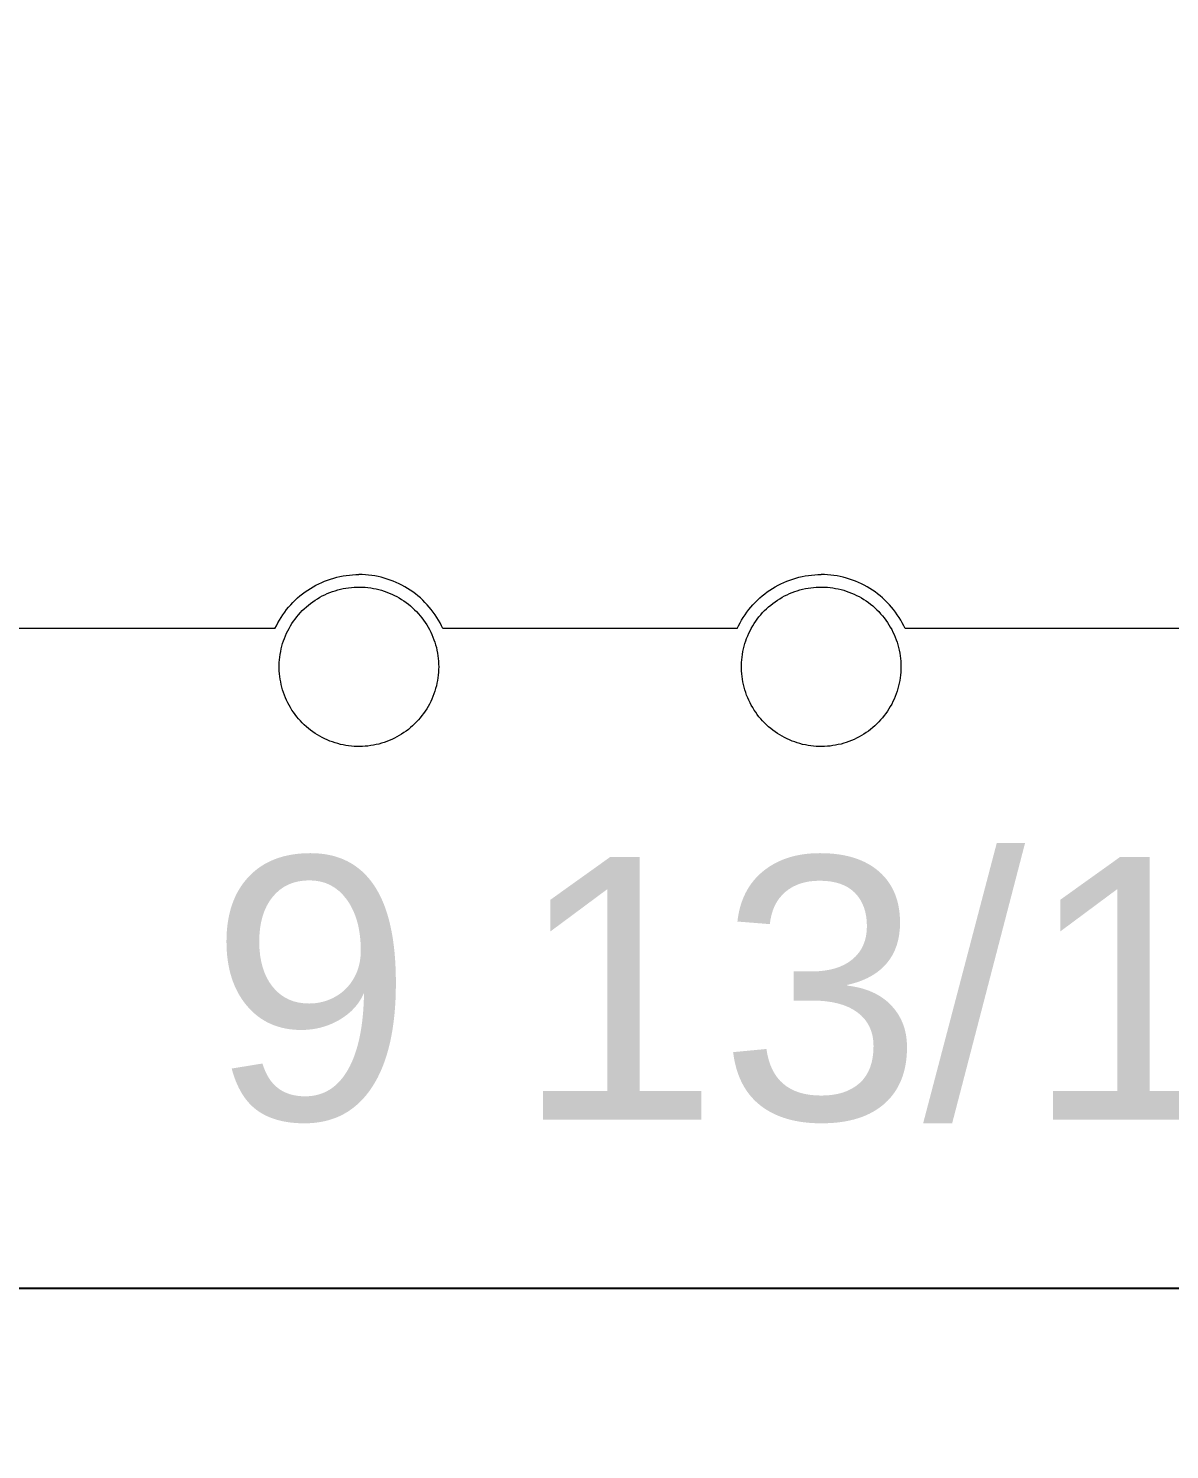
# Model space of a CAD drawing. Header units: inches. Extents: x -6.5 to 91.7, y -2.1 to 67.1.
# Drawn here: x 27.802 to 31.333, y -2.142 to 2.256 of the extents above; entities that cross this region are included whole.
import ezdxf

# ---------------------------------------------------------------- set-up
doc = ezdxf.new("R2010")
doc.units = ezdxf.units.IN
doc.header["$PDSIZE"] = -1
doc.layers.add('ZANO_R', color=7, linetype='Continuous', lineweight=0)
doc.layers.add('ZANO_W', color=1, linetype='Continuous', lineweight=0)
doc.styles.get("Standard").update_dxf_attribs({"font": 'ARIALUNI.TTF'})
doc.dimstyles.new('amerykanie', dxfattribs={"dimtxt": 50, "dimasz": 50, "dimexe": 0.5, "dimexo": 0.5, "dimgap": 1, "dimtad": 1, "dimdec": 0, "dimzin": 0, "dimlunit": 5, "dimtxsty": 'Standard', "dimcen": 0.09, "dimclrd": 1, "dimclre": 1, "dimclrt": 1, "dimazin": 0, "dimtfac": 1, "dimtdec": 0, "dimtmove": 0, "dimatfit": 3, "dimfxl": 1, "dimtzin": 0, "dimarcsym": 1})

# ---------------------------------------------------------------- blocks, each defined once
blk = doc.blocks.new('*D366')
at = {"layer": 'Defpoints', "color": 0}
for p in [(25.3333, 7.879), (35.1761, 7.879), (35.1761, -1.6422)]:
    blk.add_point(p, dxfattribs=at)
at = {"layer": 'ZANO_W', "color": 1, "lineweight": -2}
for p, q in [((25.3333, 7.379), (25.3333, -2.1422)), ((35.1761, 7.379), (35.1761, -2.1422)), ((26.1458, -1.6422), (34.3636, -1.6422))]:
    blk.add_line(p, q, dxfattribs=at)
at = {"layer": 'ZANO_W', "color": 1}
for points in [[(26.1458, -1.5068), (26.1458, -1.7776), (25.3333, -1.6422)], [(34.3636, -1.7776), (34.3636, -1.5068), (35.1761, -1.6422)]]:
    blk.add_solid(points, dxfattribs=at)
at = {"layer": 'ZANO_W', "color": 1, "insert": (30.2547, -0.7205), "char_height": 0.8125, "attachment_point": 5}
blk.add_mtext('9 13/16', dxfattribs=at)

msp = doc.modelspace()

# ---------------------------------------------------------------- linework, layer by layer
at = {"layer": 'ZANO_R'}
for p, q in [((28.6742, 0.52302), (28.6827, 0.52809)), ((28.6827, 0.52809), (28.69138, 0.53286)), ((28.69138, 0.53286), (28.70021, 0.53732)), ((28.70021, 0.53732), (28.70919, 0.54148)), ((28.70919, 0.54148), (28.71831, 0.54532)), ((28.71831, 0.54532), (28.72756, 0.54884)), ((28.72756, 0.54884), (28.73692, 0.55204)), ((28.73692, 0.55204), (28.74639, 0.55492)), ((28.74639, 0.55492), (28.75595, 0.55746)), ((28.75595, 0.55746), (28.7656, 0.55967)), ((28.7656, 0.55967), (28.77532, 0.56155)), ((28.77532, 0.56155), (28.78509, 0.56309)), ((28.78509, 0.56309), (28.79492, 0.56429)), ((28.79492, 0.56429), (28.80478, 0.56514)), ((28.80478, 0.56514), (28.81466, 0.56566)), ((28.81466, 0.56566), (28.82455, 0.56583)), ((28.83445, 0.56566), (28.82455, 0.56583)), ((28.84433, 0.56514), (28.83445, 0.56566)), ((28.85419, 0.56429), (28.84433, 0.56514)), ((28.86402, 0.56309), (28.85419, 0.56429)), ((28.87379, 0.56155), (28.86402, 0.56309)), ((28.88351, 0.55967), (28.87379, 0.56155)), ((28.89315, 0.55746), (28.88351, 0.55967)), ((28.90272, 0.55492), (28.89315, 0.55746)), ((28.91219, 0.55204), (28.90272, 0.55492)), ((28.92155, 0.54884), (28.91219, 0.55204)), ((28.9308, 0.54532), (28.92155, 0.54884)), ((28.93992, 0.54148), (28.9308, 0.54532)), ((28.9489, 0.53732), (28.93992, 0.54148)), ((28.95773, 0.53286), (28.9489, 0.53732)), ((28.96641, 0.52809), (28.95773, 0.53286)), ((28.97491, 0.52302), (28.96641, 0.52809)), ((30.10437, 0.52302), (30.11287, 0.52809)), ((30.11287, 0.52809), (30.12155, 0.53286)), ((30.12155, 0.53286), (30.13038, 0.53732)), ((30.13038, 0.53732), (30.13936, 0.54148)), ((30.13936, 0.54148), (30.14848, 0.54532)), ((30.14848, 0.54532), (30.15773, 0.54884)), ((30.15773, 0.54884), (30.16709, 0.55204)), ((30.16709, 0.55204), (30.17656, 0.55492)), ((30.17656, 0.55492), (30.18613, 0.55746)), ((30.18613, 0.55746), (30.19577, 0.55967)), ((30.19577, 0.55967), (30.20549, 0.56155)), ((30.20549, 0.56155), (30.21526, 0.56309)), ((30.21526, 0.56309), (30.22509, 0.56429)), ((30.22509, 0.56429), (30.23495, 0.56514)), ((30.23495, 0.56514), (30.24483, 0.56566)), ((30.24483, 0.56566), (30.25473, 0.56583)), ((30.26462, 0.56566), (30.25473, 0.56583)), ((30.2745, 0.56514), (30.26462, 0.56566)), ((30.28436, 0.56429), (30.2745, 0.56514)), ((30.29419, 0.56309), (30.28436, 0.56429)), ((30.30396, 0.56155), (30.29419, 0.56309)), ((30.31368, 0.55967), (30.30396, 0.56155)), ((30.32333, 0.55746), (30.31368, 0.55967)), ((30.33289, 0.55492), (30.32333, 0.55746)), ((30.34236, 0.55204), (30.33289, 0.55492)), ((30.35172, 0.54884), (30.34236, 0.55204)), ((30.36097, 0.54532), (30.35172, 0.54884)), ((30.37009, 0.54148), (30.36097, 0.54532)), ((30.37907, 0.53732), (30.37009, 0.54148)), ((30.3879, 0.53286), (30.37907, 0.53732)), ((30.39658, 0.52809), (30.3879, 0.53286)), ((30.40508, 0.52302), (30.39658, 0.52809)), ((28.6203, 0.47978), (28.62733, 0.48674)), ((28.62733, 0.48674), (28.6346, 0.49345)), ((28.6346, 0.49345), (28.6421, 0.49991)), ((28.6421, 0.49991), (28.64982, 0.5061)), ((28.64982, 0.5061), (28.65775, 0.51202)), ((28.65775, 0.51202), (28.66588, 0.51766)), ((28.66588, 0.51766), (28.6742, 0.52302)), ((28.68196, 0.48175), (28.68904, 0.48658)), ((28.68904, 0.48658), (28.69627, 0.49116)), ((28.69627, 0.49116), (28.70367, 0.49548)), ((28.70367, 0.49548), (28.7112, 0.49955)), ((28.7112, 0.49955), (28.71888, 0.50335)), ((28.71888, 0.50335), (28.72668, 0.50688)), ((28.72668, 0.50688), (28.7346, 0.51015)), ((28.7346, 0.51015), (28.74263, 0.51313)), ((28.74263, 0.51313), (28.75076, 0.51583)), ((28.75076, 0.51583), (28.75897, 0.51825)), ((28.75897, 0.51825), (28.76727, 0.52038)), ((28.76727, 0.52038), (28.77563, 0.52223)), ((28.77563, 0.52223), (28.78405, 0.52378)), ((28.78405, 0.52378), (28.79253, 0.52504)), ((28.79253, 0.52504), (28.80104, 0.526)), ((28.80104, 0.526), (28.80957, 0.52667)), ((28.80957, 0.52667), (28.81813, 0.52704)), ((28.81813, 0.52704), (28.8267, 0.52712)), ((28.8267, 0.52712), (28.83526, 0.52689)), ((28.83526, 0.52689), (28.84381, 0.52637)), ((28.84381, 0.52637), (28.85233, 0.52556)), ((28.85233, 0.52556), (28.86083, 0.52445)), ((28.86083, 0.52445), (28.86927, 0.52304)), ((28.86927, 0.52304), (28.87767, 0.52134)), ((28.87767, 0.52134), (28.886, 0.51935)), ((28.886, 0.51935), (28.89426, 0.51708)), ((28.89426, 0.51708), (28.90243, 0.51452)), ((28.90243, 0.51452), (28.91051, 0.51167)), ((28.91051, 0.51167), (28.91848, 0.50855)), ((28.91848, 0.50855), (28.92635, 0.50515)), ((28.92635, 0.50515), (28.93408, 0.50148)), ((28.93408, 0.50148), (28.94169, 0.49755)), ((28.94169, 0.49755), (28.94916, 0.49335)), ((28.94916, 0.49335), (28.95648, 0.4889)), ((28.95648, 0.4889), (28.96363, 0.4842)), ((28.96363, 0.4842), (28.97062, 0.47925)), ((28.98323, 0.51766), (28.97491, 0.52302)), ((28.99136, 0.51202), (28.98323, 0.51766)), ((28.99929, 0.5061), (28.99136, 0.51202)), ((29.00701, 0.49991), (28.99929, 0.5061)), ((29.01451, 0.49345), (29.00701, 0.49991)), ((29.02178, 0.48674), (29.01451, 0.49345)), ((29.02881, 0.47978), (29.02178, 0.48674)), ((30.05047, 0.47978), (30.0575, 0.48674)), ((30.0575, 0.48674), (30.06477, 0.49345)), ((30.06477, 0.49345), (30.07227, 0.49991)), ((30.07227, 0.49991), (30.07999, 0.5061)), ((30.07999, 0.5061), (30.08792, 0.51202)), ((30.08792, 0.51202), (30.09605, 0.51766)), ((30.09605, 0.51766), (30.10437, 0.52302)), ((30.11213, 0.48175), (30.11921, 0.48658)), ((30.11921, 0.48658), (30.12644, 0.49116)), ((30.12644, 0.49116), (30.13384, 0.49548)), ((30.13384, 0.49548), (30.14137, 0.49955)), ((30.14137, 0.49955), (30.14905, 0.50335)), ((30.14905, 0.50335), (30.15685, 0.50688)), ((30.15685, 0.50688), (30.16477, 0.51015)), ((30.16477, 0.51015), (30.1728, 0.51313)), ((30.1728, 0.51313), (30.18093, 0.51583)), ((30.18093, 0.51583), (30.18914, 0.51825)), ((30.18914, 0.51825), (30.19744, 0.52038)), ((30.19744, 0.52038), (30.2058, 0.52223)), ((30.2058, 0.52223), (30.21422, 0.52378)), ((30.21422, 0.52378), (30.2227, 0.52504)), ((30.2227, 0.52504), (30.23121, 0.526)), ((30.23121, 0.526), (30.23975, 0.52667)), ((30.23975, 0.52667), (30.2483, 0.52704)), ((30.2483, 0.52704), (30.25687, 0.52712)), ((30.25687, 0.52712), (30.26543, 0.52689)), ((30.26543, 0.52689), (30.27398, 0.52637)), ((30.27398, 0.52637), (30.2825, 0.52556)), ((30.2825, 0.52556), (30.291, 0.52445)), ((30.291, 0.52445), (30.29944, 0.52304)), ((30.29944, 0.52304), (30.30784, 0.52134)), ((30.30784, 0.52134), (30.31617, 0.51935)), ((30.31617, 0.51935), (30.32443, 0.51708)), ((30.32443, 0.51708), (30.3326, 0.51452)), ((30.3326, 0.51452), (30.34068, 0.51167)), ((30.34068, 0.51167), (30.34865, 0.50855)), ((30.34865, 0.50855), (30.35652, 0.50515)), ((30.35652, 0.50515), (30.36426, 0.50148)), ((30.36426, 0.50148), (30.37186, 0.49755)), ((30.37186, 0.49755), (30.37933, 0.49335)), ((30.37933, 0.49335), (30.38665, 0.4889)), ((30.38665, 0.4889), (30.3938, 0.4842)), ((30.3938, 0.4842), (30.40079, 0.47925)), ((30.4134, 0.51766), (30.40508, 0.52302)), ((30.42153, 0.51202), (30.4134, 0.51766)), ((30.42946, 0.5061), (30.42153, 0.51202)), ((30.43718, 0.49991), (30.42946, 0.5061)), ((30.44468, 0.49345), (30.43718, 0.49991)), ((30.45195, 0.48674), (30.44468, 0.49345)), ((30.45898, 0.47978), (30.45195, 0.48674)), ((28.58352, 0.43329), (28.58897, 0.44155)), ((28.58897, 0.44155), (28.59469, 0.44962)), ((28.59469, 0.44962), (28.6007, 0.45749)), ((28.6007, 0.45749), (28.60697, 0.46514)), ((28.60697, 0.46514), (28.61351, 0.47258)), ((28.61351, 0.47258), (28.6203, 0.47978)), ((28.63222, 0.43494), (28.6377, 0.44153)), ((28.6377, 0.44153), (28.6434, 0.44791)), ((28.6434, 0.44791), (28.64933, 0.4541)), ((28.64933, 0.4541), (28.65546, 0.46008)), ((28.65546, 0.46008), (28.6618, 0.46584)), ((28.6618, 0.46584), (28.66834, 0.47137)), ((28.66834, 0.47137), (28.67506, 0.47668)), ((28.67506, 0.47668), (28.68196, 0.48175)), ((28.97062, 0.47925), (28.97744, 0.47406)), ((28.97744, 0.47406), (28.98407, 0.46863)), ((28.98407, 0.46863), (28.9905, 0.46298)), ((28.9905, 0.46298), (28.99674, 0.45711)), ((28.99674, 0.45711), (29.00277, 0.45103)), ((29.00277, 0.45103), (29.00859, 0.44474)), ((29.00859, 0.44474), (29.01418, 0.43826)), ((29.0356, 0.47258), (29.02881, 0.47978)), ((29.04214, 0.46514), (29.0356, 0.47258)), ((29.04841, 0.45749), (29.04214, 0.46514)), ((29.05442, 0.44962), (29.04841, 0.45749)), ((29.06014, 0.44155), (29.05442, 0.44962)), ((29.06559, 0.43329), (29.06014, 0.44155)), ((30.01369, 0.43329), (30.01914, 0.44155)), ((30.01914, 0.44155), (30.02486, 0.44962)), ((30.02486, 0.44962), (30.03087, 0.45749)), ((30.03087, 0.45749), (30.03714, 0.46514)), ((30.03714, 0.46514), (30.04368, 0.47258)), ((30.04368, 0.47258), (30.05047, 0.47978)), ((30.06239, 0.43494), (30.06787, 0.44153)), ((30.06787, 0.44153), (30.07358, 0.44791)), ((30.07358, 0.44791), (30.0795, 0.4541)), ((30.0795, 0.4541), (30.08563, 0.46008)), ((30.08563, 0.46008), (30.09197, 0.46584)), ((30.09197, 0.46584), (30.09851, 0.47137)), ((30.09851, 0.47137), (30.10523, 0.47668)), ((30.10523, 0.47668), (30.11213, 0.48175)), ((30.40079, 0.47925), (30.40761, 0.47406)), ((30.40761, 0.47406), (30.41424, 0.46863)), ((30.41424, 0.46863), (30.42067, 0.46298)), ((30.42067, 0.46298), (30.42691, 0.45711)), ((30.42691, 0.45711), (30.43294, 0.45103)), ((30.43294, 0.45103), (30.43876, 0.44474)), ((30.43876, 0.44474), (30.44435, 0.43826)), ((30.46577, 0.47258), (30.45898, 0.47978)), ((30.47231, 0.46514), (30.46577, 0.47258)), ((30.47858, 0.45749), (30.47231, 0.46514)), ((30.48459, 0.44962), (30.47858, 0.45749)), ((30.49031, 0.44155), (30.48459, 0.44962)), ((30.49576, 0.43329), (30.49031, 0.44155)), ((28.5647, 0.3985), (27.65424, 0.3985)), ((28.5647, 0.3985), (28.56895, 0.40744)), ((28.56895, 0.40744), (28.57351, 0.41622)), ((28.57351, 0.41622), (28.57836, 0.42484)), ((28.57836, 0.42484), (28.58352, 0.43329)), ((28.60442, 0.39183), (28.60842, 0.3994)), ((28.60842, 0.3994), (28.61268, 0.40683)), ((28.61268, 0.40683), (28.61719, 0.41411)), ((28.61719, 0.41411), (28.62196, 0.42123)), ((28.62196, 0.42123), (28.62697, 0.42817)), ((28.62697, 0.42817), (28.63222, 0.43494)), ((29.01418, 0.43826), (29.01954, 0.43158)), ((29.01954, 0.43158), (29.02467, 0.42472)), ((29.02467, 0.42472), (29.02956, 0.41769)), ((29.02956, 0.41769), (29.0342, 0.41049)), ((29.0342, 0.41049), (29.03859, 0.40314)), ((29.03859, 0.40314), (29.04273, 0.39564)), ((29.07074, 0.42484), (29.06559, 0.43329)), ((29.0756, 0.41622), (29.07074, 0.42484)), ((29.08016, 0.40744), (29.0756, 0.41622)), ((29.08441, 0.3985), (29.08016, 0.40744)), ((29.99487, 0.3985), (29.08441, 0.3985)), ((29.99487, 0.3985), (29.99912, 0.40744)), ((29.99912, 0.40744), (30.00368, 0.41622)), ((30.00368, 0.41622), (30.00854, 0.42484)), ((30.00854, 0.42484), (30.01369, 0.43329)), ((30.03459, 0.39183), (30.03859, 0.3994)), ((30.03859, 0.3994), (30.04285, 0.40683)), ((30.04285, 0.40683), (30.04737, 0.41411)), ((30.04737, 0.41411), (30.05213, 0.42123)), ((30.05213, 0.42123), (30.05714, 0.42817)), ((30.05714, 0.42817), (30.06239, 0.43494)), ((30.44435, 0.43826), (30.44971, 0.43158)), ((30.44971, 0.43158), (30.45484, 0.42472)), ((30.45484, 0.42472), (30.45973, 0.41769)), ((30.45973, 0.41769), (30.46438, 0.41049)), ((30.46438, 0.41049), (30.46876, 0.40314)), ((30.46876, 0.40314), (30.4729, 0.39564)), ((30.50092, 0.42484), (30.49576, 0.43329)), ((30.50577, 0.41622), (30.50092, 0.42484)), ((30.51033, 0.40744), (30.50577, 0.41622)), ((30.51458, 0.3985), (30.51033, 0.40744)), ((31.42504, 0.3985), (30.51458, 0.3985)), ((28.58613, 0.3439), (28.58848, 0.35214)), ((28.58848, 0.35214), (28.59111, 0.36029)), ((28.59111, 0.36029), (28.59402, 0.36834)), ((28.59402, 0.36834), (28.59722, 0.37629)), ((28.59722, 0.37629), (28.60068, 0.38412)), ((28.60068, 0.38412), (28.60442, 0.39183)), ((29.04273, 0.39564), (29.04659, 0.38799)), ((29.04659, 0.38799), (29.05019, 0.38022)), ((29.05019, 0.38022), (29.05352, 0.37233)), ((29.05352, 0.37233), (29.05658, 0.36433)), ((29.05658, 0.36433), (29.05935, 0.35623)), ((29.05935, 0.35623), (29.06184, 0.34803)), ((30.0163, 0.3439), (30.01865, 0.35214)), ((30.01865, 0.35214), (30.02128, 0.36029)), ((30.02128, 0.36029), (30.0242, 0.36834)), ((30.0242, 0.36834), (30.02739, 0.37629)), ((30.02739, 0.37629), (30.03085, 0.38412)), ((30.03085, 0.38412), (30.03459, 0.39183)), ((30.4729, 0.39564), (30.47676, 0.38799)), ((30.47676, 0.38799), (30.48037, 0.38022)), ((30.48037, 0.38022), (30.48369, 0.37233)), ((30.48369, 0.37233), (30.48675, 0.36433)), ((30.48675, 0.36433), (30.48952, 0.35623)), ((30.48952, 0.35623), (30.49201, 0.34803)), ((28.57874, 0.30177), (28.57963, 0.31029)), ((28.57963, 0.31029), (28.58082, 0.31877)), ((28.58082, 0.31877), (28.5823, 0.32721)), ((28.5823, 0.32721), (28.58407, 0.33559)), ((28.58407, 0.33559), (28.58613, 0.3439)), ((29.06184, 0.34803), (29.06405, 0.33976)), ((29.06405, 0.33976), (29.06596, 0.33141)), ((29.06596, 0.33141), (29.06759, 0.323)), ((29.06759, 0.323), (29.06892, 0.31454)), ((29.06892, 0.31454), (29.06996, 0.30604)), ((30.00891, 0.30177), (30.0098, 0.31029)), ((30.0098, 0.31029), (30.01099, 0.31877)), ((30.01099, 0.31877), (30.01247, 0.32721)), ((30.01247, 0.32721), (30.01424, 0.33559)), ((30.01424, 0.33559), (30.0163, 0.3439)), ((30.49201, 0.34803), (30.49422, 0.33976)), ((30.49422, 0.33976), (30.49613, 0.33141)), ((30.49613, 0.33141), (30.49776, 0.323)), ((30.49776, 0.323), (30.49909, 0.31454)), ((30.49909, 0.31454), (30.50013, 0.30604)), ((28.57785, 0.28467), (28.57815, 0.29323)), ((28.57785, 0.2761), (28.57785, 0.28467)), ((28.57815, 0.26754), (28.57785, 0.2761)), ((28.57815, 0.29323), (28.57874, 0.30177)), ((28.57874, 0.259), (28.57815, 0.26754)), ((29.06996, 0.30604), (29.0707, 0.2975)), ((29.0707, 0.2975), (29.07115, 0.28895)), ((29.07115, 0.27182), (29.0707, 0.26327)), ((29.07115, 0.28895), (29.07129, 0.28039)), ((29.07129, 0.28039), (29.07115, 0.27182)), ((30.00802, 0.28467), (30.00832, 0.29323)), ((30.00802, 0.2761), (30.00802, 0.28467)), ((30.00832, 0.26754), (30.00802, 0.2761)), ((30.00832, 0.29323), (30.00891, 0.30177)), ((30.00891, 0.259), (30.00832, 0.26754)), ((30.50013, 0.30604), (30.50087, 0.2975)), ((30.50087, 0.2975), (30.50132, 0.28895)), ((30.50132, 0.27182), (30.50087, 0.26327)), ((30.50132, 0.28895), (30.50147, 0.28039)), ((30.50147, 0.28039), (30.50132, 0.27182)), ((28.57963, 0.25048), (28.57874, 0.259)), ((28.58082, 0.242), (28.57963, 0.25048)), ((28.5823, 0.23356), (28.58082, 0.242)), ((28.58407, 0.22518), (28.5823, 0.23356)), ((28.58613, 0.21687), (28.58407, 0.22518)), ((29.06405, 0.22102), (29.06184, 0.21274)), ((29.06596, 0.22937), (29.06405, 0.22102)), ((29.06759, 0.23778), (29.06596, 0.22937)), ((29.06892, 0.24624), (29.06759, 0.23778)), ((29.06996, 0.25474), (29.06892, 0.24624)), ((29.0707, 0.26327), (29.06996, 0.25474)), ((30.0098, 0.25048), (30.00891, 0.259)), ((30.01099, 0.242), (30.0098, 0.25048)), ((30.01247, 0.23356), (30.01099, 0.242)), ((30.01424, 0.22518), (30.01247, 0.23356)), ((30.0163, 0.21687), (30.01424, 0.22518)), ((30.49422, 0.22102), (30.49201, 0.21274)), ((30.49613, 0.22937), (30.49422, 0.22102)), ((30.49776, 0.23778), (30.49613, 0.22937)), ((30.49909, 0.24624), (30.49776, 0.23778)), ((30.50013, 0.25474), (30.49909, 0.24624)), ((30.50087, 0.26327), (30.50013, 0.25474)), ((28.58848, 0.20863), (28.58613, 0.21687)), ((28.59111, 0.20048), (28.58848, 0.20863)), ((28.59402, 0.19243), (28.59111, 0.20048)), ((28.59722, 0.18448), (28.59402, 0.19243)), ((28.60068, 0.17665), (28.59722, 0.18448)), ((28.60442, 0.16894), (28.60068, 0.17665)), ((29.05019, 0.18055), (29.04659, 0.17278)), ((29.05352, 0.18844), (29.05019, 0.18055)), ((29.05658, 0.19644), (29.05352, 0.18844)), ((29.05935, 0.20455), (29.05658, 0.19644)), ((29.06184, 0.21274), (29.05935, 0.20455)), ((30.01865, 0.20863), (30.0163, 0.21687)), ((30.02128, 0.20048), (30.01865, 0.20863)), ((30.0242, 0.19243), (30.02128, 0.20048)), ((30.02739, 0.18448), (30.0242, 0.19243)), ((30.03085, 0.17665), (30.02739, 0.18448)), ((30.03459, 0.16894), (30.03085, 0.17665)), ((30.48037, 0.18055), (30.47676, 0.17278)), ((30.48369, 0.18844), (30.48037, 0.18055)), ((30.48675, 0.19644), (30.48369, 0.18844)), ((30.48952, 0.20455), (30.48675, 0.19644)), ((30.49201, 0.21274), (30.48952, 0.20455)), ((28.60842, 0.16137), (28.60442, 0.16894)), ((28.61268, 0.15394), (28.60842, 0.16137)), ((28.61719, 0.14666), (28.61268, 0.15394)), ((28.62196, 0.13955), (28.61719, 0.14666)), ((28.62697, 0.1326), (28.62196, 0.13955)), ((28.63222, 0.12583), (28.62697, 0.1326)), ((29.02467, 0.13605), (29.01954, 0.12919)), ((29.02956, 0.14308), (29.02467, 0.13605)), ((29.0342, 0.15028), (29.02956, 0.14308)), ((29.03859, 0.15764), (29.0342, 0.15028)), ((29.04273, 0.16514), (29.03859, 0.15764)), ((29.04659, 0.17278), (29.04273, 0.16514)), ((30.03859, 0.16137), (30.03459, 0.16894)), ((30.04285, 0.15394), (30.03859, 0.16137)), ((30.04737, 0.14666), (30.04285, 0.15394)), ((30.05213, 0.13955), (30.04737, 0.14666)), ((30.05714, 0.1326), (30.05213, 0.13955)), ((30.06239, 0.12583), (30.05714, 0.1326)), ((30.45484, 0.13605), (30.44971, 0.12919)), ((30.45973, 0.14308), (30.45484, 0.13605)), ((30.46438, 0.15028), (30.45973, 0.14308)), ((30.46876, 0.15764), (30.46438, 0.15028)), ((30.4729, 0.16514), (30.46876, 0.15764)), ((30.47676, 0.17278), (30.4729, 0.16514)), ((28.6377, 0.11925), (28.63222, 0.12583)), ((28.6434, 0.11286), (28.6377, 0.11925)), ((28.64933, 0.10667), (28.6434, 0.11286)), ((28.65546, 0.1007), (28.64933, 0.10667)), ((28.6618, 0.09494), (28.65546, 0.1007)), ((28.66834, 0.0894), (28.6618, 0.09494)), ((28.67506, 0.08409), (28.66834, 0.0894)), ((28.98407, 0.09214), (28.97744, 0.08672)), ((28.9905, 0.09779), (28.98407, 0.09214)), ((28.99674, 0.10366), (28.9905, 0.09779)), ((29.00277, 0.10974), (28.99674, 0.10366)), ((29.00859, 0.11603), (29.00277, 0.10974)), ((29.01418, 0.12252), (29.00859, 0.11603)), ((29.01954, 0.12919), (29.01418, 0.12252)), ((30.06787, 0.11925), (30.06239, 0.12583)), ((30.07358, 0.11286), (30.06787, 0.11925)), ((30.0795, 0.10667), (30.07358, 0.11286)), ((30.08563, 0.1007), (30.0795, 0.10667)), ((30.09197, 0.09494), (30.08563, 0.1007)), ((30.09851, 0.0894), (30.09197, 0.09494)), ((30.10523, 0.08409), (30.09851, 0.0894)), ((30.41424, 0.09214), (30.40761, 0.08672)), ((30.42067, 0.09779), (30.41424, 0.09214)), ((30.42691, 0.10366), (30.42067, 0.09779)), ((30.43294, 0.10974), (30.42691, 0.10366)), ((30.43876, 0.11603), (30.43294, 0.10974)), ((30.44435, 0.12252), (30.43876, 0.11603)), ((30.44971, 0.12919), (30.44435, 0.12252)), ((28.68196, 0.07902), (28.67506, 0.08409)), ((28.68904, 0.0742), (28.68196, 0.07902)), ((28.69627, 0.06962), (28.68904, 0.0742)), ((28.70367, 0.06529), (28.69627, 0.06962)), ((28.7112, 0.06122), (28.70367, 0.06529)), ((28.71888, 0.05742), (28.7112, 0.06122)), ((28.72668, 0.05389), (28.71888, 0.05742)), ((28.7346, 0.05063), (28.72668, 0.05389)), ((28.74263, 0.04765), (28.7346, 0.05063)), ((28.75076, 0.04494), (28.74263, 0.04765)), ((28.75897, 0.04252), (28.75076, 0.04494)), ((28.90243, 0.04626), (28.89426, 0.0437)), ((28.91051, 0.0491), (28.90243, 0.04626)), ((28.91848, 0.05222), (28.91051, 0.0491)), ((28.92635, 0.05562), (28.91848, 0.05222)), ((28.93408, 0.05929), (28.92635, 0.05562)), ((28.94169, 0.06323), (28.93408, 0.05929)), ((28.94916, 0.06742), (28.94169, 0.06323)), ((28.95648, 0.07187), (28.94916, 0.06742)), ((28.96363, 0.07658), (28.95648, 0.07187)), ((28.97062, 0.08153), (28.96363, 0.07658)), ((28.97744, 0.08672), (28.97062, 0.08153)), ((30.11213, 0.07902), (30.10523, 0.08409)), ((30.11921, 0.0742), (30.11213, 0.07902)), ((30.12644, 0.06962), (30.11921, 0.0742)), ((30.13384, 0.06529), (30.12644, 0.06962)), ((30.14137, 0.06122), (30.13384, 0.06529)), ((30.14905, 0.05742), (30.14137, 0.06122)), ((30.15685, 0.05389), (30.14905, 0.05742)), ((30.16477, 0.05063), (30.15685, 0.05389)), ((30.1728, 0.04765), (30.16477, 0.05063)), ((30.18093, 0.04494), (30.1728, 0.04765)), ((30.18914, 0.04252), (30.18093, 0.04494)), ((30.3326, 0.04626), (30.32443, 0.0437)), ((30.34068, 0.0491), (30.3326, 0.04626)), ((30.34865, 0.05222), (30.34068, 0.0491)), ((30.35652, 0.05562), (30.34865, 0.05222)), ((30.36426, 0.05929), (30.35652, 0.05562)), ((30.37186, 0.06323), (30.36426, 0.05929)), ((30.37933, 0.06742), (30.37186, 0.06323)), ((30.38665, 0.07187), (30.37933, 0.06742)), ((30.3938, 0.07658), (30.38665, 0.07187)), ((30.40079, 0.08153), (30.3938, 0.07658)), ((30.40761, 0.08672), (30.40079, 0.08153)), ((28.76727, 0.04039), (28.75897, 0.04252)), ((28.77563, 0.03855), (28.76727, 0.04039)), ((28.78405, 0.03699), (28.77563, 0.03855)), ((28.79253, 0.03573), (28.78405, 0.03699)), ((28.80104, 0.03477), (28.79253, 0.03573)), ((28.80957, 0.0341), (28.80104, 0.03477)), ((28.81813, 0.03373), (28.80957, 0.0341)), ((28.8267, 0.03366), (28.81813, 0.03373)), ((28.83526, 0.03388), (28.8267, 0.03366)), ((28.84381, 0.0344), (28.83526, 0.03388)), ((28.85233, 0.03522), (28.84381, 0.0344)), ((28.86083, 0.03633), (28.85233, 0.03522)), ((28.86927, 0.03773), (28.86083, 0.03633)), ((28.87767, 0.03943), (28.86927, 0.03773)), ((28.886, 0.04142), (28.87767, 0.03943)), ((28.89426, 0.0437), (28.886, 0.04142)), ((30.19744, 0.04039), (30.18914, 0.04252)), ((30.2058, 0.03855), (30.19744, 0.04039)), ((30.21422, 0.03699), (30.2058, 0.03855)), ((30.2227, 0.03573), (30.21422, 0.03699)), ((30.23121, 0.03477), (30.2227, 0.03573)), ((30.23975, 0.0341), (30.23121, 0.03477)), ((30.2483, 0.03373), (30.23975, 0.0341)), ((30.25687, 0.03366), (30.2483, 0.03373)), ((30.26543, 0.03388), (30.25687, 0.03366)), ((30.27398, 0.0344), (30.26543, 0.03388)), ((30.2825, 0.03522), (30.27398, 0.0344)), ((30.291, 0.03633), (30.2825, 0.03522)), ((30.29944, 0.03773), (30.291, 0.03633)), ((30.30784, 0.03943), (30.29944, 0.03773)), ((30.31617, 0.04142), (30.30784, 0.03943)), ((30.32443, 0.0437), (30.31617, 0.04142))]:
    msp.add_line(p, q, dxfattribs=at)

# ---------------------------------------------------------------- dimensions: what is measured, and where the dimension line sits
at = {"layer": 'ZANO_W'}
dim = msp.add_linear_dim(base=(35.17614, -1.64223), p1=(25.33331, 7.87905), p2=(35.17614, 7.87905), dimstyle='amerykanie', override={"dimtxt": 0.8125, "dimasz": 0.8125, "dimgap": 0.5, "dimdec": 4, "dimaunit": 1, "dimadec": 1, "dimtdec": 4, "dimtmove": 1, "dimfrac": 2}, dxfattribs=at)
dim.commit()
dim.dimension.update_dxf_attribs({"geometry": '*D366', "text_midpoint": (30.25473, -0.72046)})

doc.saveas('drawing.dxf')
